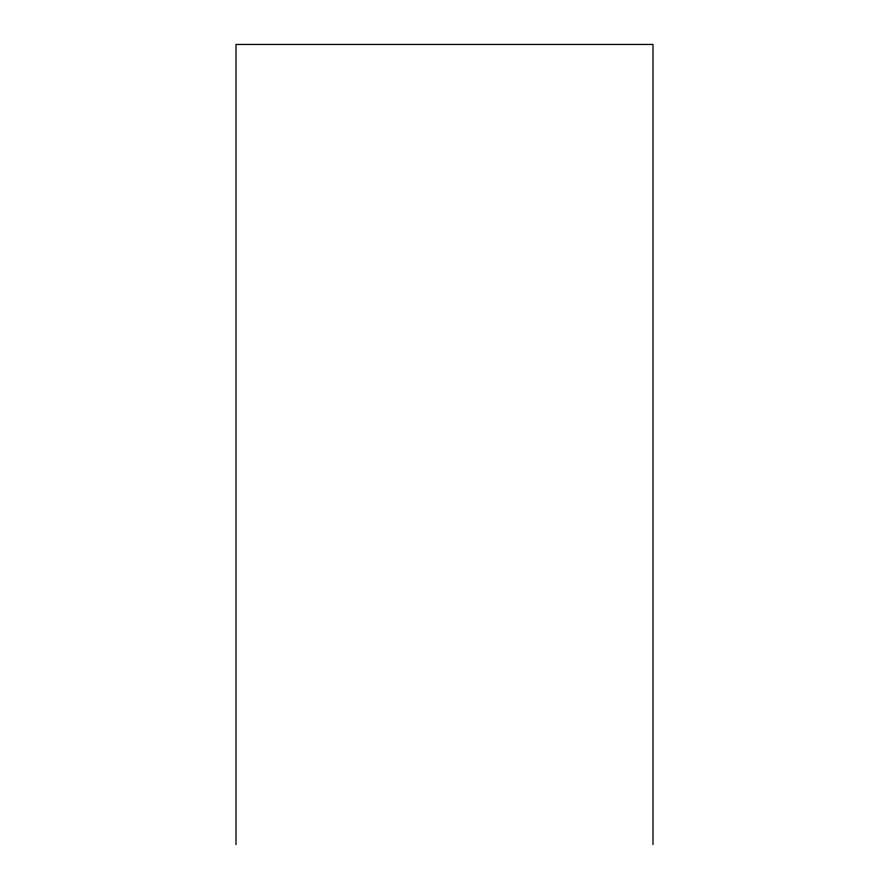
<?xml version="1.0" encoding="UTF-8"?>
<svg xmlns="http://www.w3.org/2000/svg" width="889" height="889" viewBox="0 0 889 889"><rect width="100%" height="100%" fill="white"/><g stroke="black" fill="none" stroke-linecap="round" stroke-linejoin="round"><path stroke-width="1.33" d="M652.982 844.55L652.982 44.45L236.018 44.45L236.018 844.55"/></g></svg>
